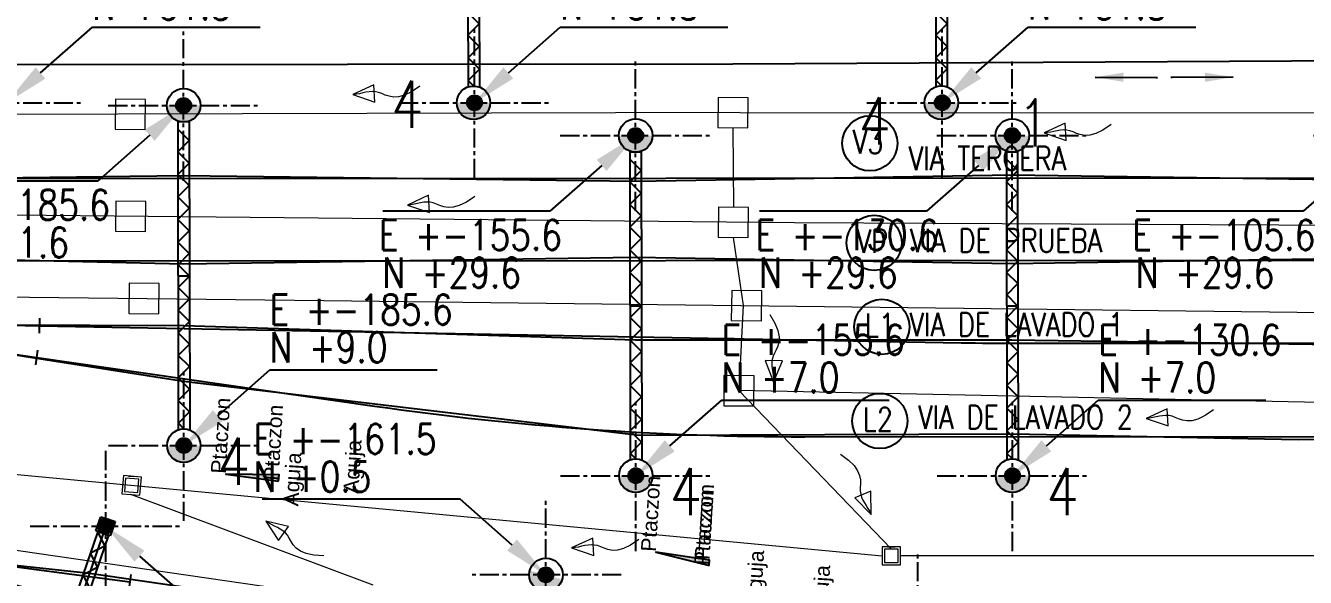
# Model space of a CAD drawing. Header units: millimetres. Extents: x -940 to 1351, y -586 to 711.
# Drawn here: x 403.2 to 488.1, y 284.2 to 320.8 of the extents above; entities that cross this region are included whole.
import ezdxf
from ezdxf import colors
from ezdxf.entities.mleader import LeaderData, LeaderLine
from ezdxf.enums import TextEntityAlignment as Align
from ezdxf.math import Vec2, Vec3

# ---------------------------------------------------------------- set-up
doc = ezdxf.new("R2010")
doc.units = ezdxf.units.MM
doc.linetypes.add('CENTER', pattern=[50.8, 31.75, -6.35, 6.35, -6.35])
for name, color, linetype in [('_FO TESUR', 6, 'Continuous'), ('Cambios 1.8', 4, 'Continuous'), ('Catenaria', 2, 'Continuous'), ('ENad-AGUJAS', 22, 'Continuous'), ('GE-Cotas', 1, 'Continuous'), ('GE-Textos', 3, 'Continuous'), ('ME-Vias con catenarias', 30, 'Continuous'), ('Scr Aguja', 1, 'Continuous'), ('Scr Corazon', 12, 'Continuous')]:
    doc.layers.add(name, color=color, linetype=linetype)
for name, color, linetype, lineweight in [('Catenaria textos', 253, 'Continuous', 15), ('CI-DRENAJES ZONA VIAS', 5, 'Continuous', 9), ('CI-PLUVIALES', 3, 'Continuous', 9)]:
    doc.layers.add(name, color=color, linetype=linetype, lineweight=lineweight)
doc.styles.add('Romans', font='romans.shx', dxfattribs={"width": 0.8})
doc.styles.add('Romans PF', font='romans.shx', dxfattribs={"width": 0.8})
doc.styles.get("Standard").update_dxf_attribs({"font": 'arial.ttf'})
doc.dimstyles.new('COTAS GENERAL', dxfattribs={"dimscale": 0.1, "dimtxt": 2.5, "dimasz": 2.5, "dimexe": 1, "dimexo": 1, "dimgap": 1.25, "dimtad": 1, "dimzin": 1, "dimdsep": 46, "dimtxsty": 'Romans', "dimcen": 1, "dimclrd": 2, "dimclre": 1, "dimclrt": 3, "dimaunit": 1, "dimadec": 3, "dimazin": 0, "dimtfac": 1, "dimtix": 1, "dimtmove": 0, "dimatfit": 0, "dimfxl": 1.5, "dimtolj": 1, "dimarcsym": 0})

# ---------------------------------------------------------------- blocks, each defined once
blk = doc.blocks.new('vias ident')
at = {"layer": 'GE-Textos', "color": 2}
blk.add_circle((6413556.106, 6135559.377), 1.831, dxfattribs=at)
at = {"layer": 'GE-Textos', "style": 'Romans', "width": 0.8}
blk.add_attdef('AC1', text='', height=1.562, dxfattribs=at).set_placement((6413555.985, 6135558.703), align=Align.CENTER)
blk = doc.blocks.new('CAMARA DRENAJE RANURADO')
at = {"layer": 'CI-DRENAJES ZONA VIAS', "ltscale": 2}
blk.add_lwpolyline([(0, -1), (2, -1), (2, 1), (0, 1)], close=True, dxfattribs=at)
blk = doc.blocks.new('CAMARA PL')
at = {"layer": 'CI-PLUVIALES', "ltscale": 2}
for points in [[(0, -0.6), (1.2, -0.6), (1.2, 0.6), (0, 0.6)], [(0.15, -0.45), (1.05, -0.45), (1.05, 0.45), (0.15, 0.45)]]:
    blk.add_lwpolyline(points, close=True, dxfattribs=at)
blk.add_lwpolyline([(0.35, 0.6), (0.85, 0.6)], dxfattribs=at)
blk = doc.blocks.new('CB8der')
for p, q in [((0.5, 11.2), (-0.5, 11.2)), ((0, 11.2), (0, -17.05)), ((0, 0), (-2.115, -16.918)), ((0.5, 0), (-0.5, 0)), ((-2.611, -16.856), (-1.619, -16.98)), ((0.5, -17.05), (-0.5, -17.05))]:
    blk.add_line(p, q)
blk = doc.blocks.new('A$C0E6C2C1E')
at = {"layer": 'Catenaria'}
for points in [[(2.226, 23.689), (0, 23.689, 1)], [(2.235, 1.113), (0.009, 1.113, 1)]]:
    blk.add_hatch(color=256, dxfattribs=at).paths.add_polyline_path(points)
at = {"linetype": 'Continuous', "ltscale": 4}
blk.add_line((1.491, 12.358), (0.739, 12.365), dxfattribs=at)
at = {"layer": 'Catenaria'}
for p, q in [((0.72, 22.617), (1.469, 22.619)), ((0.72, 22.617), (0.758, 2.164)), ((1.469, 22.617), (1.513, 2.155))]:
    blk.add_line(p, q, dxfattribs=at)
blk.add_lwpolyline([(1.135, 2.226), (0.761, 2.597), (1.51, 3.35), (0.758, 4.099), (1.507, 4.851), (0.755, 5.6), (1.504, 6.353), (0.752, 7.102), (1.501, 7.854), (0.749, 8.603), (1.498, 9.355), (0.745, 10.104), (1.494, 10.857), (0.742, 11.606), (1.491, 12.358), (0.739, 13.107), (1.488, 13.859), (0.736, 14.609), (1.485, 15.361), (0.732, 16.11), (1.482, 16.862), (0.729, 17.611), (1.478, 18.364), (0.726, 19.113), (1.475, 19.865), (0.723, 20.614), (1.472, 21.366), (0.72, 22.115)], dxfattribs=at)
for centre in [(1.113, 23.689), (1.122, 1.113)]:
    blk.add_circle(centre, 1.113, dxfattribs=at)
blk = doc.blocks.new('A$C6F447D39')
at = {"linetype": 'Continuous', "ltscale": 4}
blk.add_line((0.5, 13.762), (0.5, 1), dxfattribs=at)
at = {"layer": 'Catenaria', "linetype": 'Continuous', "ltscale": 4}
for p, q in [((0, 14.762), (1, 14.762)), ((0, 13.762), (0, 14.762)), ((0.125, 13.762), (1, 14.762)), ((1, 14.762), (1, 13.762)), ((1, 13.762), (0, 13.762)), ((0.125, 13.762), (0.875, 13.762)), ((0, 1), (1, 1)), ((0, 0), (0, 1)), ((0, 1), (1, 0)), ((0.125, 1), (0.125, 1.1)), ((0.875, 1), (0.125, 1)), ((1, 1), (1, 0)), ((1, 0), (0, 0)), ((0.125, 0), (0.875, 0))]:
    blk.add_line(p, q, dxfattribs=at)
at = {"layer": 'Catenaria'}
for p, q in [((0.125, 13.762), (0.125, 1.1)), ((0.875, 13.762), (0.875, 1))]:
    blk.add_line(p, q, dxfattribs=at)
blk.add_lwpolyline([(0.875, 1), (0.125, 1.751), (0.875, 2.501), (0.125, 3.252), (0.875, 4.003), (0.125, 4.753), (0.875, 5.504), (0.125, 6.255), (0.875, 7.006), (0.125, 7.756), (0.875, 8.507), (0.125, 9.258), (0.875, 10.008), (0.125, 10.759), (0.875, 11.51), (0.125, 12.26), (0.875, 13.011), (0.125, 13.762)], dxfattribs=at)
blk = doc.blocks.new('COORDENADAS 4.0')
at = {"layer": 'GE-Cotas', "ltscale": 4}
h = blk.add_hatch(color=256, dxfattribs=at)
h.dxf.hatch_style = 1
h.paths.add_polyline_path([(0, 0.5, 0.414214), (-0.5, 0), (0, 0)])
h.paths.add_polyline_path([(0, 0.5), (0, 0), (0.5, 0, 0.414214)])
h.paths.add_polyline_path([(0.5, 0), (0, 0), (0, -0.5, 0.414214)])
h.paths.add_polyline_path([(0, 0), (-0.5, 0, 0.414214), (0, -0.5)])
at = {"layer": 'GE-Cotas', "linetype": 'CENTER', "ltscale": 0.04}
for p, q in [((0, -5), (0, 5)), ((-5, 0), (5, 0))]:
    blk.add_line(p, q, dxfattribs=at)
at = {"layer": 'GE-Cotas', "ltscale": 4}
blk.add_circle((0, 0), 0.5, dxfattribs=at)
at = {"layer": 'GE-Cotas', "color": 3, "ltscale": 4, "style": 'Romans', "width": 0.8}
for tag, p in [('COORDENADASX', (5.7, 8.02)), ('COORDENADASY', (5.7, 5.518))]:
    blk.add_attdef(tag, p, '', height=2, dxfattribs=at)
at = {"layer": 'GE-Cotas', "color": 2, "ltscale": 4}
ml = blk.add_multileader_mtext('Standard', dxfattribs=at)
ml.set_content('', color=2)
ml.set_leader_properties()
ml.build(insert=Vec2(0, 0))
ml.multileader.update_dxf_attribs({"text_right_attachment_type": 6, "dogleg_length": 0.36, "arrow_head_size": 3})
ctx = ml.context
ctx.base_point, ctx.arrow_head_size = Vec3(16.826, 5.02), 3
ctx.right_attachment = 6
notes = []
notes.append((ctx, [(0, (1, 1, 0), (5.7, 5.02), (1, 0), 11.126, [(0, [(0, 0)], 0, [])])]))
ctx.mtext.insert, ctx.mtext.flow_direction = Vec3(18.826, 7.02), 5
for ctx, leaders in notes:
    for number, flags, end, landing, length, lines in leaders:
        leader = LeaderData()
        leader.index, (leader.has_last_leader_line, leader.has_dogleg_vector, leader.attachment_direction) = number, flags
        leader.last_leader_point, leader.dogleg_vector, leader.dogleg_length = Vec3(end), Vec3(landing), length
        for number, points, colour, breaks in lines:
            line = LeaderLine()
            line.index, line.vertices, line.color, line.breaks = number, Vec3.list(points), colors.encode_raw_color(colour), breaks
            leader.lines.append(line)
        ctx.leaders.append(leader)
blk = doc.blocks.new('COORDENADAS 4.1')
at = {"layer": 'GE-Cotas', "ltscale": 4}
h = blk.add_hatch(color=256, dxfattribs=at)
h.dxf.hatch_style = 1
h.paths.add_polyline_path([(0, 0.5, 0.414214), (-0.5, 0), (0, 0)])
h.paths.add_polyline_path([(0, 0.5), (0, 0), (0.5, 0, 0.414214)])
h.paths.add_polyline_path([(0.5, 0), (0, 0), (0, -0.5, 0.414214)])
h.paths.add_polyline_path([(0, 0), (-0.5, 0, 0.414214), (0, -0.5)])
at = {"layer": 'GE-Cotas', "linetype": 'CENTER', "ltscale": 0.04}
for p, q in [((0, -5), (0, 5)), ((-5, 0), (5, 0))]:
    blk.add_line(p, q, dxfattribs=at)
at = {"layer": 'GE-Cotas', "ltscale": 4}
blk.add_circle((0, 0), 0.5, dxfattribs=at)
at = {"layer": 'GE-Cotas', "color": 3, "ltscale": 4, "style": 'Romans', "width": 0.8}
for tag, p in [('COORDENADASX', (-17.032, -7.6)), ('COORDENADASY', (-16.804, -10.102))]:
    blk.add_attdef(tag, p, '', height=2, dxfattribs=at)
at = {"layer": 'GE-Cotas', "color": 2, "ltscale": 4}
ml = blk.add_multileader_mtext('Standard', dxfattribs=at)
ml.set_content('', color=2)
ml.set_leader_properties()
ml.build(insert=Vec2(0, 0))
ml.multileader.update_dxf_attribs({"text_right_attachment_type": 6, "dogleg_length": 0.36, "arrow_head_size": 3})
ctx = ml.context
ctx.base_point, ctx.arrow_head_size = Vec3(-18.777, -3.02), 3
ctx.right_attachment, ctx.text_align_type = 6, 2
notes = []
notes.append((ctx, [(0, (1, 1, 0), (-5.7, -5.02), (-1, 0), 9.077, [(0, [(0, 0)], 0, [])])]))
ctx.mtext.insert, ctx.mtext.alignment, ctx.mtext.flow_direction = Vec3(-16.777, -1.02), 3, 5
for ctx, leaders in notes:
    for number, flags, end, landing, length, lines in leaders:
        leader = LeaderData()
        leader.index, (leader.has_last_leader_line, leader.has_dogleg_vector, leader.attachment_direction) = number, flags
        leader.last_leader_point, leader.dogleg_vector, leader.dogleg_length = Vec3(end), Vec3(landing), length
        for number, points, colour, breaks in lines:
            line = LeaderLine()
            line.index, line.vertices, line.color, line.breaks = number, Vec3.list(points), colors.encode_raw_color(colour), breaks
            leader.lines.append(line)
        ctx.leaders.append(leader)
blk = doc.blocks.new('COORDENADAS 4.4')
at = {"layer": 'GE-Cotas', "ltscale": 4}
h = blk.add_hatch(color=256, dxfattribs=at)
h.dxf.hatch_style = 1
h.paths.add_polyline_path([(0, 0.5, -0.414214), (0.5, 0), (0, 0)])
h.paths.add_polyline_path([(0, 0.5), (0, 0), (-0.5, 0, -0.414214)])
h.paths.add_polyline_path([(-0.5, 0), (0, 0), (0, -0.5, -0.414214)])
h.paths.add_polyline_path([(0, 0), (0.5, 0, -0.414214), (0, -0.5)])
at = {"layer": 'GE-Cotas', "linetype": 'CENTER', "ltscale": 0.04}
for p, q in [((0, -5), (0, 5)), ((5, 0), (-5, 0))]:
    blk.add_line(p, q, dxfattribs=at)
at = {"layer": 'GE-Cotas', "ltscale": 4}
blk.add_circle((0, 0), 0.5, dxfattribs=at)
at = {"layer": 'GE-Cotas', "color": 3, "ltscale": 4, "style": 'Romans', "width": 0.8}
for tag, p in [('COORDENADASX', (-19.404, 8.02)), ('COORDENADASY', (-19.404, 5.518))]:
    blk.add_attdef(tag, p, '', height=2, dxfattribs=at)
at = {"layer": 'GE-Cotas', "color": 2, "ltscale": 4}
ml = blk.add_multileader_mtext('Standard', dxfattribs=at)
ml.set_content('', color=2)
ml.set_leader_properties()
ml.build(insert=Vec2(0, 0))
ml.multileader.update_dxf_attribs({"text_right_attachment_type": 6, "dogleg_length": 0.36, "arrow_head_size": 3})
ctx = ml.context
ctx.base_point, ctx.arrow_head_size = Vec3(-20.826, 7.02), 3
ctx.right_attachment, ctx.text_align_type = 6, 2
notes = []
notes.append((ctx, [(0, (1, 1, 0), (-5.7, 5.02), (-1, 0), 11.126, [(0, [(0, 0)], 0, [])])]))
ctx.mtext.insert, ctx.mtext.alignment, ctx.mtext.flow_direction = Vec3(-18.826, 9.02), 3, 5
for ctx, leaders in notes:
    for number, flags, end, landing, length, lines in leaders:
        leader = LeaderData()
        leader.index, (leader.has_last_leader_line, leader.has_dogleg_vector, leader.attachment_direction) = number, flags
        leader.last_leader_point, leader.dogleg_vector, leader.dogleg_length = Vec3(end), Vec3(landing), length
        for number, points, colour, breaks in lines:
            line = LeaderLine()
            line.index, line.vertices, line.color, line.breaks = number, Vec3.list(points), colors.encode_raw_color(colour), breaks
            leader.lines.append(line)
        ctx.leaders.append(leader)
blk = doc.blocks.new('COORDENADAS 4.6')
at = {"layer": 'GE-Cotas', "ltscale": 4}
h = blk.add_hatch(color=256, dxfattribs=at)
h.dxf.hatch_style = 1
h.paths.add_polyline_path([(0, 0.5, 0.414214), (-0.5, 0), (0, 0)])
h.paths.add_polyline_path([(0, 0.5), (0, 0), (0.5, 0, 0.414214)])
h.paths.add_polyline_path([(0.5, 0), (0, 0), (0, -0.5, 0.414214)])
h.paths.add_polyline_path([(0, 0), (-0.5, 0, 0.414214), (0, -0.5)])
at = {"layer": 'GE-Cotas', "linetype": 'CENTER', "ltscale": 0.04}
for p, q in [((0, -5), (0, 5)), ((-5, 0), (5, 0))]:
    blk.add_line(p, q, dxfattribs=at)
at = {"layer": 'GE-Cotas', "ltscale": 4}
blk.add_circle((0, 0), 0.5, dxfattribs=at)
at = {"layer": 'GE-Cotas', "color": 3, "ltscale": 4, "style": 'Romans', "width": 0.8}
for tag, p in [('COORDENADASX', (6.203, -0.484)), ('COORDENADASY', (6.203, -2.985))]:
    blk.add_attdef(tag, p, '', height=2, dxfattribs=at)
at = {"layer": 'GE-Cotas', "color": 2, "ltscale": 4}
ml = blk.add_multileader_mtext('Standard', dxfattribs=at)
ml.set_content('', color=2)
ml.set_leader_properties()
ml.build(insert=Vec2(0, 0))
ml.multileader.update_dxf_attribs({"text_right_attachment_type": 6, "dogleg_length": 0.36, "arrow_head_size": 2.9})
ctx = ml.context
ctx.base_point, ctx.arrow_head_size, ctx.plane_origin = Vec3(15.884, -3.5), 2.9, Vec3(-0.942, 4.061)
ctx.right_attachment = 6
notes = []
notes.append((ctx, [(0, (1, 1, 0), (4.758, -3.5), (1, 0), 11.126, [(0, [(0, 0)], 0, [])])]))
ctx.mtext.insert, ctx.mtext.flow_direction = Vec3(17.884, -1.5), 5
for ctx, leaders in notes:
    for number, flags, end, landing, length, lines in leaders:
        leader = LeaderData()
        leader.index, (leader.has_last_leader_line, leader.has_dogleg_vector, leader.attachment_direction) = number, flags
        leader.last_leader_point, leader.dogleg_vector, leader.dogleg_length = Vec3(end), Vec3(landing), length
        for number, points, colour, breaks in lines:
            line = LeaderLine()
            line.index, line.vertices, line.color, line.breaks = number, Vec3.list(points), colors.encode_raw_color(colour), breaks
            leader.lines.append(line)
        ctx.leaders.append(leader)
blk = doc.blocks.new('COORDENADAS 4.2')
at = {"layer": 'GE-Cotas', "ltscale": 4}
h = blk.add_hatch(color=256, dxfattribs=at)
h.dxf.hatch_style = 1
h.paths.add_polyline_path([(0, -0.5, -0.414214), (-0.5, 0), (0, 0)])
h.paths.add_polyline_path([(0, -0.5), (0, 0), (0.5, 0, -0.414214)])
h.paths.add_polyline_path([(0.5, 0), (0, 0), (0, 0.5, -0.414214)])
h.paths.add_polyline_path([(0, 0), (-0.5, 0, -0.414214), (0, 0.5)])
at = {"layer": 'GE-Cotas', "linetype": 'CENTER', "ltscale": 0.04}
for p, q in [((0, 5), (0, -5)), ((-5, 0), (5, 0))]:
    blk.add_line(p, q, dxfattribs=at)
at = {"layer": 'GE-Cotas', "ltscale": 4}
blk.add_circle((0, 0), 0.5, dxfattribs=at)
at = {"layer": 'GE-Cotas', "color": 3, "ltscale": 4, "style": 'Romans', "width": 0.8}
for tag, p in [('COORDENADASX', (5.7, -7.564)), ('COORDENADASY', (5.7, -10.065))]:
    blk.add_attdef(tag, p, '', height=2, dxfattribs=at)
at = {"layer": 'GE-Cotas', "color": 2, "ltscale": 4}
ml = blk.add_multileader_mtext('Standard', dxfattribs=at)
ml.set_content('', color=2)
ml.set_leader_properties()
ml.build(insert=Vec2(0, 0))
ml.multileader.update_dxf_attribs({"text_right_attachment_type": 6, "dogleg_length": 0.36, "arrow_head_size": 3})
ctx = ml.context
ctx.base_point, ctx.arrow_head_size = Vec3(16.826, -5.02), 3
ctx.right_attachment = 6
notes = []
notes.append((ctx, [(0, (1, 1, 0), (5.7, -5.02), (1, 0), 11.126, [(0, [(0, 0)], 0, [])])]))
ctx.mtext.insert, ctx.mtext.flow_direction = Vec3(18.826, -3.02), 5
for ctx, leaders in notes:
    for number, flags, end, landing, length, lines in leaders:
        leader = LeaderData()
        leader.index, (leader.has_last_leader_line, leader.has_dogleg_vector, leader.attachment_direction) = number, flags
        leader.last_leader_point, leader.dogleg_vector, leader.dogleg_length = Vec3(end), Vec3(landing), length
        for number, points, colour, breaks in lines:
            line = LeaderLine()
            line.index, line.vertices, line.color, line.breaks = number, Vec3.list(points), colors.encode_raw_color(colour), breaks
            leader.lines.append(line)
        ctx.leaders.append(leader)
blk = doc.blocks.new('cat')
at = {"layer": 'Catenaria', "ltscale": 4}
for p, q in [((-215.74, 26.56), (-185.579, 26.982)), ((-185.579, 26.982), (-155.522, 26.587)), ((-155.522, 26.587), (-130.597, 27.025)), ((-130.597, 27.025), (-102.138, 26.612)), ((-222.963, 21.957), (-185.563, 21.116)), ((-185.563, 21.116), (-155.561, 21.55)), ((-155.561, 21.55), (-130.615, 21.136)), ((-130.615, 21.136), (-102.135, 21.575)), ((-233.091, 17.147), (-185.557, 17.029)), ((-185.557, 17.029), (-155.586, 16.074)), ((-155.586, 16.074), (-130.597, 16.059)), ((-130.597, 16.059), (-102.149, 15.645)), ((-155.521, 9.745), (-130.542, 9.832)), ((-130.542, 9.832), (-111.602, 9.445)), ((-111.602, 9.445), (-86.602, 9.665))]:
    blk.add_line(p, q, dxfattribs=at)
at = {"layer": 'Catenaria'}
for p, q in [((-185.586, 13.303), (-215.786, 18.041)), ((-155.521, 9.745), (-185.586, 13.303)), ((-191.828, 0.561), (-235.162, 5.123)), ((-162.557, -3.681), (-191.828, 0.561))]:
    blk.add_line(p, q, dxfattribs=at)
at = {"layer": 'ME-Vias con catenarias', "ltscale": 0.5}
blk.add_arc((-130.261, 215.839), 200, 268.93941, 270.02457, dxfattribs=at)
at = {"layer": 'Catenaria', "linetype": 'Continuous', "ltscale": 4}
for p in [(-167.453, 30.687), (-136.4, 30.693), (-186.682, 7.936), (-156.682, 5.936), (-131.682, 5.936)]:
    blk.add_blockref('A$C0E6C2C1E', p, dxfattribs=at)
for name, p, rotation in [('A$C6F447D39', (-195.848, -9.638), 341.099738661511), ('A$C0E6C2C1E', (-168.847, -22.088), 344.6972442441235)]:
    blk.add_blockref(name, p, dxfattribs=dict(at, rotation=rotation))
at = {"layer": 'GE-Cotas', "ltscale": 4}
for name, p, values in [('COORDENADAS 4.0', (-197.321, 31.794), {'COORDENADASY': 'N +31.8', 'COORDENADASX': 'E +-197.3'}), ('COORDENADAS 4.0', (-166.268, 31.8), {'COORDENADASY': 'N +31.8', 'COORDENADASX': 'E +-166.3'}), ('COORDENADAS 4.0', (-135.216, 31.806), {'COORDENADASY': 'N +31.8', 'COORDENADASX': 'E +-135.2'}), ('COORDENADAS 4.1', (-185.569, 31.625), {'COORDENADASY': 'N +31.6', 'COORDENADASX': 'E +-185.6'}), ('COORDENADAS 4.1', (-155.569, 29.625), {'COORDENADASY': 'N +29.6', 'COORDENADASX': 'E +-155.6'}), ('COORDENADAS 4.1', (-130.569, 29.625), {'COORDENADASY': 'N +29.6', 'COORDENADASX': 'E +-130.6'}), ('COORDENADAS 4.1', (-105.569, 29.625), {'COORDENADASY': 'N +29.6', 'COORDENADASX': 'E +-105.6'}), ('COORDENADAS 4.0', (-185.559, 9.049), {'COORDENADASY': 'N +9.0', 'COORDENADASX': 'E +-185.6'}), ('COORDENADAS 4.0', (-155.559, 7.049), {'COORDENADASY': 'N +7.0', 'COORDENADASX': 'E +-155.6'}), ('COORDENADAS 4.0', (-130.559, 7.049), {'COORDENADASY': 'N +7.0', 'COORDENADASX': 'E +-130.6'}), ('COORDENADAS 4.4', (-161.522, 0.467), {'COORDENADASX': 'E +-161.5', 'COORDENADASY': 'N +0.5'}), ('COORDENADAS 4.2', (-190.756, 3.693), {'COORDENADASX': 'E +-190.8', 'COORDENADASY': 'N +3.7'}), ('COORDENADAS 4.6', (-136.835, -3.089), {'COORDENADASY': 'N +-3.1', 'COORDENADASX': 'E +-136.8'})]:
    blk.add_blockref(name, p, dxfattribs=at).add_auto_attribs(values)
at = {"layer": 'Catenaria textos', "char_height": 5, "width": 356.77791, "attachment_point": 1, "line_spacing_factor": 1.200001, "style": 'Romans PF'}
for s, insert in [('{\\H0.625x;\\C3;4}', (-171.807, 33.254)), ('{\\H0.625x;\\C3;4}', (-140.774, 32.148)), ('{\\H0.625x;\\C3;1}', (-130.22, 32.024)), ('{\\H0.625x;\\C3;4}', (-183.312, 9.558)), ('{\\H0.625x;\\C3;4}', (-153.312, 7.558)), ('{\\H0.625x;\\C3;4}', (-128.312, 7.558))]:
    blk.add_mtext(s, dxfattribs=dict(at, insert=insert))

msp = doc.modelspace()

# ---------------------------------------------------------------- hatches: boundary and pattern name
at = {"layer": 'ENad-AGUJAS'}
h = msp.add_hatch(color=27, dxfattribs=at)
h.set_gradient(color1=(141, 85, 42), one_color=1, tint=1)
h.paths.add_polyline_path([(419.946, 290.593), (419.985, 291.016), (416.446, 291.059)])
h = msp.add_hatch(color=27, dxfattribs=at)
h.set_gradient(color1=(141, 85, 42), one_color=1, tint=1)
h.paths.add_polyline_path([(448.531, 284.981), (448.552, 285.334), (444.994, 285.881)])

# ---------------------------------------------------------------- linework, layer by layer
at = {"layer": '_FO TESUR', "ltscale": 0.2}
msp.add_lwpolyline([(561.911, 318.336), (520.155, 318.642), (450.104, 318.256), (347.789, 318.182)], dxfattribs=at)
at = {"layer": 'CI-DRENAJES ZONA VIAS', "ltscale": 2}
for points in [[(450.562, 315.057), (244.17, 314.498), (57.35, 318.293)], [(429.338, 316.808), (428.783, 316.436), (428.312, 316.209), (427.913, 316.1), (427.575, 316.083), (427.285, 316.131), (427.032, 316.216), (426.805, 316.313), (426.591, 316.393), (426.38, 316.437), (426.17, 316.446), (425.961, 316.429), (425.75, 316.394), (425.536, 316.35), (425.32, 316.304), (425.1, 316.266), (424.875, 316.243)], [(450.562, 315.057), (1052.01, 314.866)], [(771.129, 306.216), (454.194, 307.724), (244.17, 309.8), (57.35, 313.595)], [(450.103, 314.043), (450.143, 308.764)], [(475.218, 314.261), (474.663, 313.889), (474.192, 313.662), (473.794, 313.553), (473.455, 313.536), (473.165, 313.584), (472.912, 313.669), (472.685, 313.766), (472.471, 313.846), (472.26, 313.89), (472.05, 313.899), (471.841, 313.882), (471.63, 313.847), (471.417, 313.803), (471.2, 313.757), (470.98, 313.719), (470.755, 313.696)], [(57.435, 309.365), (288.708, 304.504), (372.136, 303.152), (422.959, 302.578), (530.009, 301.284)], [(432.97, 309.475), (432.415, 309.103), (431.944, 308.876), (431.546, 308.767), (431.207, 308.75), (430.917, 308.798), (430.664, 308.883), (430.437, 308.979), (430.223, 309.06), (430.012, 309.104), (429.803, 309.113), (429.593, 309.096), (429.382, 309.061), (429.169, 309.017), (428.953, 308.971), (428.732, 308.933), (428.507, 308.91)], [(450.123, 306.764), (450.792, 302.242), (450.495, 296.596), (460.623, 286.072)], [(452.566, 301.644), (452.897, 301.063), (453.089, 300.577), (453.168, 300.171), (453.16, 299.833), (453.092, 299.547), (452.988, 299.301), (452.875, 299.081), (452.779, 298.873), (452.721, 298.667), (452.696, 298.458), (452.698, 298.248), (452.717, 298.035), (452.746, 297.819), (452.775, 297.6), (452.798, 297.378), (452.804, 297.151)], [(529.861, 294.959), (450.495, 296.596)], [(481.999, 295.31), (481.444, 294.938), (480.973, 294.711), (480.575, 294.602), (480.236, 294.585), (479.946, 294.633), (479.693, 294.718), (479.466, 294.815), (479.252, 294.895), (479.041, 294.939), (478.831, 294.948), (478.622, 294.931), (478.411, 294.896), (478.198, 294.852), (477.981, 294.806), (477.761, 294.768), (477.536, 294.745)], [(457.237, 292.383), (457.775, 291.988), (458.149, 291.622), (458.386, 291.283), (458.517, 290.971), (458.57, 290.682), (458.575, 290.415), (458.562, 290.168), (458.559, 289.939), (458.589, 289.727), (458.652, 289.526), (458.739, 289.335), (458.843, 289.148), (458.957, 288.962), (459.073, 288.774), (459.184, 288.58), (459.282, 288.376)], [(426.219, 283.688), (410.154, 289.702)], [(425.209, 282.693), (391.416, 287.606)], [(422.958, 285.622), (422.291, 285.671), (421.781, 285.784), (421.4, 285.945), (421.123, 286.14), (420.925, 286.357), (420.779, 286.58), (420.659, 286.796), (420.54, 286.992), (420.402, 287.156), (420.242, 287.293), (420.067, 287.409), (419.879, 287.512), (419.685, 287.609), (419.486, 287.706), (419.289, 287.812), (419.098, 287.933)]]:
    msp.add_lwpolyline(points, dxfattribs=at)
for points in [[(424.875, 316.243), (426.337, 315.749), (426.274, 316.893)], [(470.755, 313.696), (472.217, 313.202), (472.154, 314.346)], [(428.507, 308.91), (429.969, 308.416), (429.906, 309.56)], [(452.804, 297.151), (453.403, 298.573), (452.257, 298.594)], [(477.536, 294.745), (478.998, 294.251), (478.935, 295.396)], [(459.282, 288.376), (459.251, 289.919), (458.195, 289.472)], [(419.098, 287.933), (419.943, 286.642), (420.6, 287.581)]]:
    msp.add_lwpolyline(points, close=True, dxfattribs=at)
at = {"layer": 'CI-PLUVIALES', "ltscale": 2}
for points in [[(326.85, 298.161), (460.023, 285.63)], [(443.867, 286.721), (443.312, 286.349), (442.841, 286.122), (442.443, 286.013), (442.104, 285.996), (441.814, 286.044), (441.561, 286.129), (441.334, 286.226), (441.12, 286.306), (440.909, 286.35), (440.7, 286.359), (440.49, 286.342), (440.279, 286.307), (440.066, 286.263), (439.85, 286.217), (439.629, 286.179), (439.404, 286.156)], [(859.79, 285.63), (461.223, 285.63)]]:
    msp.add_lwpolyline(points, dxfattribs=at)
msp.add_lwpolyline([(439.404, 286.156), (440.866, 285.662), (440.803, 286.806)], close=True, dxfattribs=at)
at = {"layer": 'ENad-AGUJAS'}
for points in [[(419.946, 290.593), (419.985, 291.016), (416.446, 291.059)], [(448.531, 284.981), (448.552, 285.334), (444.994, 285.881)]]:
    msp.add_lwpolyline(points, close=True, dxfattribs=at)
at = {"layer": 'ME-Vias con catenarias', "ltscale": 0.5}
for p, q in [((359.629, 310.66), (975.975, 310.924)), ((398.154, 305.213), (985.145, 305.464)), ((469.045, 299.74), (862.442, 299.908)), ((403.906, 298.795), (426.315, 295.571))]:
    msp.add_line(p, q, dxfattribs=at)
at = {"layer": 'ME-Vias con catenarias'}
msp.add_line((404.077, 300.907), (465.257, 299.774), dxfattribs=at)
at = {"layer": 'ME-Vias con catenarias', "ltscale": 0.5}
msp.add_lwpolyline([(454.877, 293.534), (862.612, 293.709), (907.446, 293.728)], dxfattribs=at)
for centre, start in [((468.959, 499.74), 268.93941), ((454.791, 493.534), 261.81439)]:
    msp.add_arc(centre, 200, start, 270.02457, dxfattribs=at)

# ---------------------------------------------------------------- block references
at = {"layer": 'Cambios 1.8', "xscale": -1}
for p, rotation in [((387.03, 301.222), 81.8143917139887), ((393.178, 286.149), 75.32087845852512)]:
    msp.add_blockref('CB8der', p, dxfattribs=dict(at, rotation=rotation))
at = {"layer": 'Catenaria'}
msp.add_blockref('cat', (599.22, 283.9), dxfattribs=at)
at = {"layer": 'CI-DRENAJES ZONA VIAS'}
for p, rotation in [((451.113, 315.033), 179.4336337806688), ((411.116, 314.925), 179.4336337806688), ((411.135, 308.149), 179.4336337806688), ((451.133, 307.754), 179.4336337806688), ((410.017, 302.725), 359.353248676301), ((450.014, 302.251), 359.3069933388083), ((451.51, 296.588), 179.7273519336638)]:
    msp.add_blockref('CAMARA DRENAJE RANURADO', p, dxfattribs=dict(at, rotation=rotation))
at = {"layer": 'CI-PLUVIALES', "rotation": 355.5655430366317}
msp.add_blockref('CAMARA PL', (409.602, 290.355), dxfattribs=at)
at = {"layer": 'CI-PLUVIALES'}
msp.add_blockref('CAMARA PL', (460.023, 285.63), dxfattribs=at)
at = {"layer": 'GE-Textos'}
for p, values in [((-6413096.907, -6135246.367), {'AC1': 'V3'}), ((-6413096.622, -6135252.971), {'AC1': 'VP'}), ((-6413096.114, -6135258.545), {'AC1': 'L1'}), ((-6413096.248, -6135264.796), {'AC1': 'L2'})]:
    msp.add_blockref('vias ident', p, dxfattribs=at).add_auto_attribs(values)

# ---------------------------------------------------------------- texts
at = {"layer": 'GE-Textos', "char_height": 2.5, "width": 178.38895, "attachment_point": 4, "line_spacing_factor": 1.200001, "style": 'Romans PF'}
for s, insert in [('{\\H0.625x;\\C3;VIA TERCERA}', (461.785, 312.007)), ('{\\H0.625x;\\C3;VIA DE PRUEBA}', (461.867, 306.562)), ('{\\H0.625x;\\C3;VIA DE LAVADO 1}', (461.831, 300.983)), ('{\\H0.625x;\\C3;VIA DE LAVADO 2}', (462.405, 294.832))]:
    msp.add_mtext(s, dxfattribs=dict(at, insert=insert))
at = {"layer": 'Scr Aguja'}
for p in [(425.249, 289.735), (421.26, 288.899), (451.967, 282.401), (456.35, 281.421)]:
    msp.add_text('Aguja', height=1, rotation=86.55051, dxfattribs=at).set_placement(p)
at = {"layer": 'Scr Corazon'}
for p in [(416.446, 291.059), (419.946, 290.593), (444.994, 285.881), (448.531, 284.981), (448.552, 285.334)]:
    msp.add_text('Ptaczon', height=1, rotation=86.55051, dxfattribs=at).set_placement(p)

# ---------------------------------------------------------------- leaders
at = {"layer": 'CI-PLUVIALES'}
for points in [[(474.156, 317.4), (478.206, 317.385), (478.296, 317.385)], [(483.307, 317.4), (479.256, 317.385), (479.166, 317.385)]]:
    msp.add_leader(points, dimstyle='COTAS GENERAL', override={"dimscale": 0.75}, dxfattribs=at)

doc.saveas('drawing.dxf')
